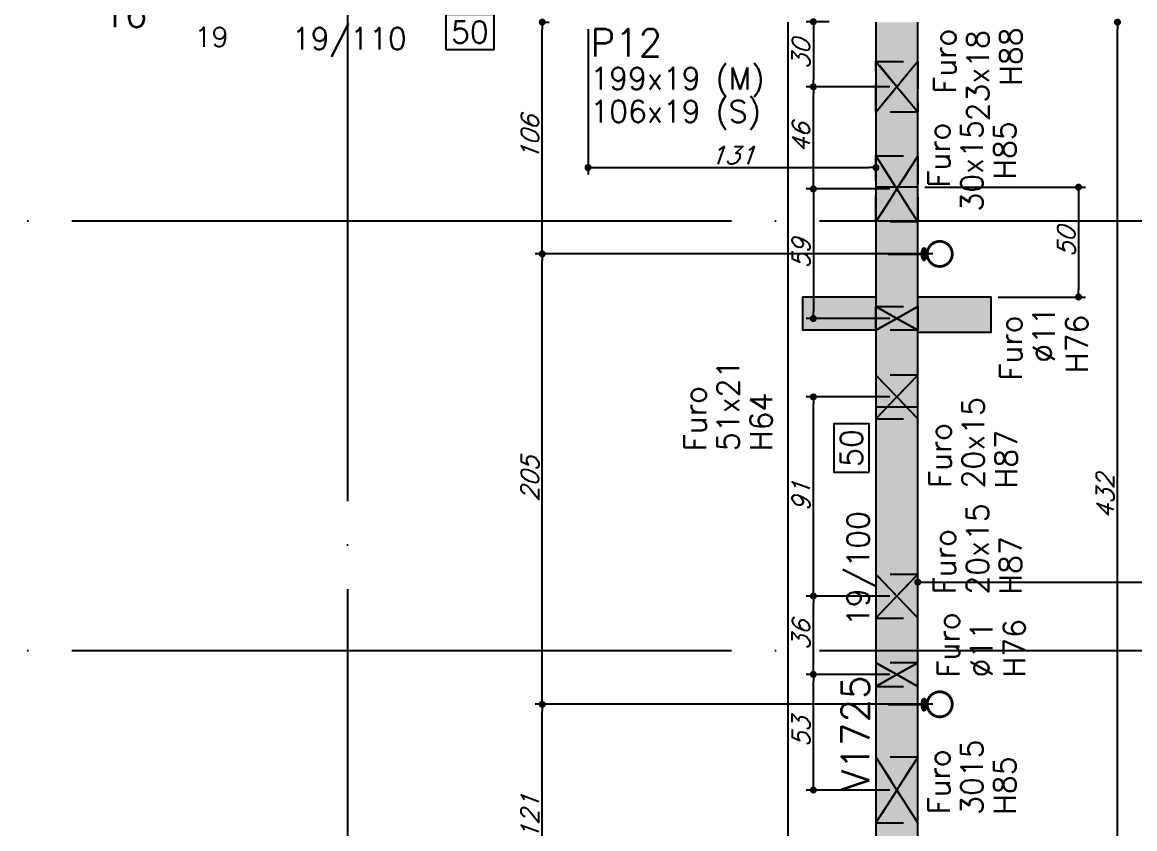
# Model space of a CAD drawing. Header units: millimetres. Extents: x -2368 to 4502, y -2283 to 2217.
# Drawn here: x -1238 to -732, y 278 to 645 of the extents above; entities that cross this region are included whole.
import ezdxf
from ezdxf.enums import TextEntityAlignment as Align

# ---------------------------------------------------------------- set-up
doc = ezdxf.new("R2010")
doc.units = ezdxf.units.MM
doc.header["$LTSCALE"] = 50
doc.linetypes.add('EIXO', pattern=[6.8, 6, -0.4, 0, -0.4])
doc.linetypes.add('HIDDEN', pattern=[0.375, 0.25, -0.125])
for name, color, linetype in [('F-CORTE', 4, 'Continuous'), ('F-COTAS', 106, 'Continuous'), ('F-COTAS ANCORAGEM', 106, 'Continuous'), ('F-COTAS-FUROS VIGA', 50, 'Continuous'), ('F-DESNIVEL-1', 254, 'Continuous'), ('F-EIXO', 12, 'EIXO'), ('F-FURO-PAREDE', 2, 'HIDDEN'), ('F-FURO-PAREDE-TEXTOS', 2, 'Continuous'), ('F-GANCHOS', 4, 'Continuous'), ('F-LAJES', 3, 'Continuous'), ('F-PILARES-DIM', 172, 'Continuous'), ('F-PILARES-NOME', 170, 'Continuous'), ('F-SOLIDO-CORTE', 71, 'Continuous'), ('F-TEXTO', 6, 'Continuous'), ('F-VIGAS', 3, 'Continuous'), ('F-VIGAS-DIM', 2, 'Continuous'), ('F-VIGAS-NOME', 4, 'Continuous')]:
    doc.layers.add(name, color=color, linetype=linetype)
doc.styles.add('CP-TEXT-INCL', font='romans.shx', dxfattribs={"oblique": 20})
doc.styles.add('MCP', font='romans.shx')
doc.styles.add('ROMANS', font='romans.shx')
doc.styles.get("Standard").update_dxf_attribs({"font": 'romans.shx'})
doc.dimstyles.new('CP-COTAS-50', dxfattribs={"dimscale": 0.64, "dimtxt": 12.5, "dimasz": 5, "dimexe": 5, "dimexo": 5, "dimgap": 2.5, "dimtad": 1, "dimdec": 1, "dimdsep": 46, "dimtxsty": 'CP-TEXT-INCL', "dimblk1": 'DOT', "dimblk2": 'DOT', "dimsah": 1, "dimcen": 9, "dimclrd": 256, "dimclre": 256, "dimclrt": 256, "dimadec": 0, "dimazin": 0, "dimtfac": 1, "dimtdec": 1, "dimtmove": 2, "dimatfit": 3, "dimldrblk": 'DOT', "dimfxl": 0, "dimtolj": 1, "dimarcsym": 0})

# ---------------------------------------------------------------- blocks, each defined once
blk = doc.blocks.new('*U5')
at = {"layer": 'F-VIGAS-DIM', "color": 1}
blk.add_lwpolyline([(0, 0), (22, 0), (22, 16), (0, 16)], close=True, dxfattribs=at)
at = {"layer": 'F-VIGAS-DIM', "style": 'MCP'}
blk.add_attdef('DIM', text='', height=10, dxfattribs=at).set_placement((11, 8), align=Align.MIDDLE_CENTER)
blk = doc.blocks.new('*U14')
at = {"layer": 'F-EIXO'}
blk.add_line((0, 0), (4945.5, 0), dxfattribs=at)
at = {"layer": 'F-TEXTO', "style": 'ROMANS'}
blk.add_attdef('EIXO', text='', height=17.5, dxfattribs=at).set_placement((-28.21, 0), align=Align.MIDDLE_CENTER)
blk = doc.blocks.new('*U21')
at = {"layer": 'F-EIXO'}
blk.add_line((0, 0), (0, -2728.58), dxfattribs=at)
at = {"layer": 'F-TEXTO', "style": 'ROMANS'}
blk.add_attdef('EIXO', text='', height=17.5, rotation=360, dxfattribs=at).set_placement((0, 28.21), align=Align.MIDDLE_CENTER)
blk = doc.blocks.new('_DOT')
at = {"color": 0, "linetype": 'ByBlock'}
blk.add_line((-0.5, 0), (-1, 0), dxfattribs=at)
at = {"color": 0, "linetype": 'ByBlock', "const_width": 0.5}
blk.add_lwpolyline([(-0.25, 0, 1), (0.25, 0, 1)], format="xyb", close=True, dxfattribs=at)
blk = doc.blocks.new('*D45')
at = {"layer": 'DEFPOINTS', "color": 0, "transparency": 16777216}
for p in [(-830.5, 390.6), (-390, 390.6), (-390, 390.6)]:
    blk.add_point(p, dxfattribs=at)
at = {"layer": 'F-COTAS', "lineweight": -2, "transparency": 16777216}
blk.add_line((-827.3, 390.6), (-393.2, 390.6), dxfattribs=at)
at = {"layer": 'F-COTAS', "lineweight": -2, "transparency": 16777216, "xscale": 3.2, "yscale": 3.2, "zscale": 3.2, "rotation": 180}
blk.add_blockref('_DOT', (-830.5, 390.6), dxfattribs=at)
at = {"layer": 'F-COTAS', "lineweight": -2, "transparency": 16777216, "xscale": 3.2, "yscale": 3.2, "zscale": 3.2}
blk.add_blockref('_DOT', (-390, 390.6), dxfattribs=at)
at = {"layer": 'F-COTAS', "transparency": 16777216, "insert": (-610.25, 396.2), "char_height": 8, "attachment_point": 5, "style": 'CP-TEXT-INCL'}
blk.add_mtext('\\A1;440.5', dxfattribs=at)
blk = doc.blocks.new('*D78')
at = {"layer": 'DEFPOINTS', "color": 0, "transparency": 16777216}
for p in [(-739.62, 645.5), (-739.62, 645.5), (-739.62, 213.5)]:
    blk.add_point(p, dxfattribs=at)
at = {"layer": 'F-COTAS', "lineweight": -2, "transparency": 16777216}
blk.add_line((-739.62, 216.7), (-739.62, 642.3), dxfattribs=at)
at = {"layer": 'F-COTAS', "lineweight": -2, "transparency": 16777216, "xscale": 3.2, "yscale": 3.2, "zscale": 3.2}
for p, rotation in [((-739.62, 645.5), 90), ((-739.62, 213.5), 270)]:
    blk.add_blockref('_DOT', p, dxfattribs=dict(at, rotation=rotation))
at = {"layer": 'F-COTAS', "transparency": 16777216, "insert": (-745.22, 429.5), "char_height": 8, "attachment_point": 5, "rotation": 90, "style": 'CP-TEXT-INCL'}
blk.add_mtext('\\A1;432', dxfattribs=at)
blk = doc.blocks.new('*D145')
at = {"layer": 'DEFPOINTS', "color": 0, "transparency": 16777216}
for p in [(-980.5, 645.5), (-849.5, 627.53), (-849.5, 579.31)]:
    blk.add_point(p, dxfattribs=at)
at = {"layer": 'F-COTAS', "lineweight": -2, "transparency": 16777216}
for p, q in [((-980.5, 642.3), (-980.5, 576.11)), ((-849.5, 624.33), (-849.5, 576.11)), ((-977.3, 579.31), (-852.7, 579.31))]:
    blk.add_line(p, q, dxfattribs=at)
at = {"layer": 'F-COTAS', "lineweight": -2, "transparency": 16777216, "xscale": 3.2, "yscale": 3.2, "zscale": 3.2, "rotation": 180}
blk.add_blockref('_DOT', (-980.5, 579.31), dxfattribs=at)
at = {"layer": 'F-COTAS', "lineweight": -2, "transparency": 16777216, "xscale": 3.2, "yscale": 3.2, "zscale": 3.2}
blk.add_blockref('_DOT', (-849.5, 579.31), dxfattribs=at)
at = {"layer": 'F-COTAS', "transparency": 16777216, "insert": (-915, 584.91), "char_height": 8, "attachment_point": 5, "style": 'CP-TEXT-INCL'}
blk.add_mtext('\\A1;131', dxfattribs=at)
blk = doc.blocks.new('*D180')
at = {"layer": 'DEFPOINTS', "color": 0, "transparency": 16777216}
for p in [(-830.5, 570.38), (-797.15, 520.38), (-757.35, 520.38)]:
    blk.add_point(p, dxfattribs=at)
at = {"layer": 'F-COTAS', "lineweight": -2, "transparency": 16777216}
for p, q in [((-827.3, 570.38), (-754.15, 570.38)), ((-757.35, 567.18), (-757.35, 523.58)), ((-793.95, 520.38), (-754.15, 520.38))]:
    blk.add_line(p, q, dxfattribs=at)
at = {"layer": 'F-COTAS', "lineweight": -2, "transparency": 16777216, "xscale": 3.2, "yscale": 3.2, "zscale": 3.2}
for p, rotation in [((-757.35, 570.38), 90), ((-757.35, 520.38), 270)]:
    blk.add_blockref('_DOT', p, dxfattribs=dict(at, rotation=rotation))
at = {"layer": 'F-COTAS', "transparency": 16777216, "insert": (-762.95, 545.38), "char_height": 8, "attachment_point": 5, "rotation": 90, "style": 'CP-TEXT-INCL'}
blk.add_mtext('\\A1;50', dxfattribs=at)
blk = doc.blocks.new('*D242')
at = {"layer": 'DEFPOINTS', "color": 0, "transparency": 16777216}
for p in [(-1720.01, 1438), (-1200, 1438), (-1389, -579)]:
    blk.add_point(p, dxfattribs=at)
at = {"layer": 'F-COTAS', "lineweight": -2, "transparency": 16777216}
for p, q in [((-1203.2, 1438), (-1723.21, 1438)), ((-1720.01, -575.8), (-1720.01, 1434.8)), ((-1392.2, -579), (-1723.21, -579))]:
    blk.add_line(p, q, dxfattribs=at)
at = {"layer": 'F-COTAS', "lineweight": -2, "transparency": 16777216, "xscale": 3.2, "yscale": 3.2, "zscale": 3.2}
for p, rotation in [((-1720.01, 1438), 90), ((-1720.01, -579), 270)]:
    blk.add_blockref('_DOT', p, dxfattribs=dict(at, rotation=rotation))
at = {"layer": 'F-COTAS', "transparency": 16777216, "insert": (-1725.61, 429.5), "char_height": 8, "attachment_point": 5, "rotation": 90, "style": 'CP-TEXT-INCL'}
blk.add_mtext('\\A1;2017', dxfattribs=at)
blk = doc.blocks.new('*D406')
at = {"layer": 'DEFPOINTS', "color": 0, "linetype": 'Continuous', "transparency": 16777216}
for p in [(-877.99, 348.6), (-840, 348.6), (-840, 295.98)]:
    blk.add_point(p, dxfattribs=at)
at = {"layer": 'F-COTAS-FUROS VIGA', "linetype": 'Continuous', "lineweight": -2, "transparency": 16777216}
for p, q in [((-843.2, 348.6), (-881.19, 348.6)), ((-877.99, 299.18), (-877.99, 345.4)), ((-843.2, 295.98), (-881.19, 295.98))]:
    blk.add_line(p, q, dxfattribs=at)
at = {"layer": 'F-COTAS-FUROS VIGA', "linetype": 'Continuous', "lineweight": -2, "transparency": 16777216, "xscale": 3.2, "yscale": 3.2, "zscale": 3.2}
for p, rotation in [((-877.99, 348.6), 90), ((-877.99, 295.98), 270)]:
    blk.add_blockref('_DOT', p, dxfattribs=dict(at, rotation=rotation))
at = {"layer": 'F-COTAS-FUROS VIGA', "linetype": 'Continuous', "transparency": 16777216, "insert": (-883.59, 322.29), "char_height": 8, "attachment_point": 5, "rotation": 90, "style": 'CP-TEXT-INCL'}
blk.add_mtext('\\A1;53', dxfattribs=at)
blk = doc.blocks.new('*D407')
at = {"layer": 'DEFPOINTS', "color": 0, "linetype": 'Continuous', "transparency": 16777216}
for p in [(-877.99, 474.9), (-840, 474.9), (-840, 384.26)]:
    blk.add_point(p, dxfattribs=at)
at = {"layer": 'F-COTAS-FUROS VIGA', "linetype": 'Continuous', "lineweight": -2, "transparency": 16777216}
for p, q in [((-843.2, 474.9), (-881.19, 474.9)), ((-877.99, 387.46), (-877.99, 471.7)), ((-843.2, 384.26), (-881.19, 384.26))]:
    blk.add_line(p, q, dxfattribs=at)
at = {"layer": 'F-COTAS-FUROS VIGA', "linetype": 'Continuous', "lineweight": -2, "transparency": 16777216, "xscale": 3.2, "yscale": 3.2, "zscale": 3.2}
for p, rotation in [((-877.99, 474.9), 90), ((-877.99, 384.26), 270)]:
    blk.add_blockref('_DOT', p, dxfattribs=dict(at, rotation=rotation))
at = {"layer": 'F-COTAS-FUROS VIGA', "linetype": 'Continuous', "transparency": 16777216, "insert": (-883.59, 429.58), "char_height": 8, "attachment_point": 5, "rotation": 90, "style": 'CP-TEXT-INCL'}
blk.add_mtext('\\A1;91', dxfattribs=at)
blk = doc.blocks.new('*D448')
at = {"layer": 'DEFPOINTS', "color": 0, "linetype": 'Continuous', "transparency": 16777216}
for p in [(-867.54, 645.67), (-877.99, 616.05), (-840, 616.05)]:
    blk.add_point(p, dxfattribs=at)
at = {"layer": 'F-COTAS-FUROS VIGA', "linetype": 'Continuous', "lineweight": -2, "transparency": 16777216}
for p, q in [((-870.74, 645.67), (-881.19, 645.67)), ((-877.99, 642.47), (-877.99, 619.25)), ((-843.2, 616.05), (-881.19, 616.05))]:
    blk.add_line(p, q, dxfattribs=at)
at = {"layer": 'F-COTAS-FUROS VIGA', "linetype": 'Continuous', "lineweight": -2, "transparency": 16777216, "xscale": 3.2, "yscale": 3.2, "zscale": 3.2}
for p, rotation in [((-877.99, 645.67), 90), ((-877.99, 616.05), 270)]:
    blk.add_blockref('_DOT', p, dxfattribs=dict(at, rotation=rotation))
at = {"layer": 'F-COTAS-FUROS VIGA', "linetype": 'Continuous', "transparency": 16777216, "insert": (-883.59, 630.86), "char_height": 8, "attachment_point": 5, "rotation": 90, "style": 'CP-TEXT-INCL'}
blk.add_mtext('\\A1;30', dxfattribs=at)
blk = doc.blocks.new('*D449')
at = {"layer": 'DEFPOINTS', "color": 0, "linetype": 'Continuous', "transparency": 16777216}
for p in [(-840, 569.57), (-877.99, 510.57), (-840, 510.57)]:
    blk.add_point(p, dxfattribs=at)
at = {"layer": 'F-COTAS-FUROS VIGA', "linetype": 'Continuous', "lineweight": -2, "transparency": 16777216}
for p, q in [((-843.2, 569.57), (-881.19, 569.57)), ((-877.99, 566.37), (-877.99, 513.77)), ((-843.2, 510.57), (-881.19, 510.57))]:
    blk.add_line(p, q, dxfattribs=at)
at = {"layer": 'F-COTAS-FUROS VIGA', "linetype": 'Continuous', "lineweight": -2, "transparency": 16777216, "xscale": 3.2, "yscale": 3.2, "zscale": 3.2}
for p, rotation in [((-877.99, 569.57), 90), ((-877.99, 510.57), 270)]:
    blk.add_blockref('_DOT', p, dxfattribs=dict(at, rotation=rotation))
at = {"layer": 'F-COTAS-FUROS VIGA', "linetype": 'Continuous', "transparency": 16777216, "insert": (-883.59, 540.07), "char_height": 8, "attachment_point": 5, "rotation": 90, "style": 'CP-TEXT-INCL'}
blk.add_mtext('\\A1;59', dxfattribs=at)
blk = doc.blocks.new('*D450')
at = {"layer": 'DEFPOINTS', "color": 0, "linetype": 'Continuous', "transparency": 16777216}
for p in [(-877.99, 384.26), (-840, 384.26), (-840, 348.6)]:
    blk.add_point(p, dxfattribs=at)
at = {"layer": 'F-COTAS-FUROS VIGA', "linetype": 'Continuous', "lineweight": -2, "transparency": 16777216}
for p, q in [((-843.2, 384.26), (-881.19, 384.26)), ((-877.99, 351.8), (-877.99, 381.06)), ((-843.2, 348.6), (-881.19, 348.6))]:
    blk.add_line(p, q, dxfattribs=at)
at = {"layer": 'F-COTAS-FUROS VIGA', "linetype": 'Continuous', "lineweight": -2, "transparency": 16777216, "xscale": 3.2, "yscale": 3.2, "zscale": 3.2}
for p, rotation in [((-877.99, 384.26), 90), ((-877.99, 348.6), 270)]:
    blk.add_blockref('_DOT', p, dxfattribs=dict(at, rotation=rotation))
at = {"layer": 'F-COTAS-FUROS VIGA', "linetype": 'Continuous', "transparency": 16777216, "insert": (-883.59, 366.43), "char_height": 8, "attachment_point": 5, "rotation": 90, "style": 'CP-TEXT-INCL'}
blk.add_mtext('\\A1;36', dxfattribs=at)
blk = doc.blocks.new('*D451')
at = {"layer": 'DEFPOINTS', "color": 0, "linetype": 'Continuous', "transparency": 16777216}
for p in [(-877.99, 616.05), (-840, 616.05), (-840, 569.57)]:
    blk.add_point(p, dxfattribs=at)
at = {"layer": 'F-COTAS-FUROS VIGA', "linetype": 'Continuous', "lineweight": -2, "transparency": 16777216}
for p, q in [((-843.2, 616.05), (-881.19, 616.05)), ((-877.99, 572.77), (-877.99, 612.85)), ((-843.2, 569.57), (-881.19, 569.57))]:
    blk.add_line(p, q, dxfattribs=at)
at = {"layer": 'F-COTAS-FUROS VIGA', "linetype": 'Continuous', "lineweight": -2, "transparency": 16777216, "xscale": 3.2, "yscale": 3.2, "zscale": 3.2}
for p, rotation in [((-877.99, 616.05), 90), ((-877.99, 569.57), 270)]:
    blk.add_blockref('_DOT', p, dxfattribs=dict(at, rotation=rotation))
at = {"layer": 'F-COTAS-FUROS VIGA', "linetype": 'Continuous', "transparency": 16777216, "insert": (-883.59, 592.81), "char_height": 8, "attachment_point": 5, "rotation": 90, "style": 'CP-TEXT-INCL'}
blk.add_mtext('\\A1;46', dxfattribs=at)
blk = doc.blocks.new('PB-ANC_VISTA')
at = {"layer": 'F-GANCHOS'}
h = blk.add_hatch(color=256, dxfattribs=at)
edge = h.paths.add_edge_path()
edge.add_ellipse((0, 0.0049), major_axis=(-0.0142, 0), ratio=0.343552, start_angle=152.7965, end_angle=253.9579, ccw=False)
edge.add_spline(control_points=[(0.0126, 0.0027), (0.0118, 0.0035), (0.0109, 0.0039), (0.0094, 0.0046), (0.0089, 0.0048), (0.0084, 0.0049)], knot_values=[3.709013, 3.709013, 3.709013, 3.709013, 3.826962, 3.826962, 3.975536, 3.975536, 3.975536, 3.975536], degree=3, periodic=0)
edge.add_spline(control_points=[(0.0084, 0.0049), (0.0083, 0.005), (0.0082, 0.005), (0.0075, 0.0052), (0.0068, 0.0054), (0.0054, 0.0056), (0.0046, 0.0057), (0.0025, 0.006), (0.001, 0.006), (-0.0019, 0.006), (-0.0033, 0.0059), (-0.006, 0.0055), (-0.0072, 0.0053), (-0.0083, 0.005), (-0.0084, 0.0049), (-0.0084, 0.0049)], knot_values=[3.975536, 3.975536, 3.975536, 3.975536, 4.020815, 4.020815, 4.214669, 4.214669, 4.408523, 4.408523, 4.746248, 4.746248, 5.083972, 5.083972, 5.421697, 5.421697, 5.450325, 5.450325, 5.450325, 5.450325], degree=3, periodic=0)
edge.add_spline(control_points=[(-0.0084, 0.0049), (-0.009, 0.0047), (-0.0094, 0.0046), (-0.0101, 0.0043), (-0.0109, 0.004), (-0.0119, 0.0031), (-0.0123, 0.0028), (-0.0125, 0.0026)], knot_values=[5.450325, 5.450325, 5.450325, 5.450325, 5.63804, 5.63804, 5.767465, 5.767465, 5.83324, 5.83324, 5.83324, 5.83324], degree=3, periodic=0)
edge.add_ellipse((0, 0.0049), major_axis=(-0.0142, 0), ratio=0.343552, start_angle=286.0421, end_angle=388.2135, ccw=False)
edge.add_arc((0, 0.0406), 0.0312, 262.7795, 270)
edge.add_arc((0, 0.0406), 0.0312, 270, 277.2205)
edge = h.paths.add_edge_path()
edge.add_spline(control_points=[(-0.0084, 0.0049), (-0.0081, 0.0048), (-0.0077, 0.0047), (-0.0062, 0.0044), (-0.0049, 0.0042), (-0.0022, 0.0039), (-0.0008, 0.0039), (0.0023, 0.0039), (0.0039, 0.004), (0.0065, 0.0044), (0.0076, 0.0047), (0.0084, 0.0049)], knot_values=[0.872578, 0.872578, 0.872578, 0.872578, 0.983497, 0.983497, 1.300773, 1.300773, 1.618048, 1.618048, 1.991026, 1.991026, 2.268927, 2.268927, 2.268927, 2.268927], degree=3, periodic=0)
edge.add_spline(control_points=[(0.0084, 0.0049), (0.0089, 0.0048), (0.0094, 0.0046), (0.0109, 0.0039), (0.0118, 0.0035), (0.0126, 0.0027)], knot_values=[3.709013, 3.709013, 3.709013, 3.709013, 3.857587, 3.857587, 3.975536, 3.975536, 3.975536, 3.975536], degree=3, periodic=0)
edge.add_ellipse((0, 0.0049), major_axis=(-0.0142, 0), ratio=0.343552, start_angle=28.2135, end_angle=152.7965, ccw=False)
edge.add_spline(control_points=[(-0.0125, 0.0026), (-0.0123, 0.0028), (-0.0119, 0.0031), (-0.0109, 0.004), (-0.0101, 0.0043), (-0.0094, 0.0046), (-0.009, 0.0047), (-0.0084, 0.0049)], knot_values=[5.450325, 5.450325, 5.450325, 5.450325, 5.5161, 5.5161, 5.645525, 5.645525, 5.83324, 5.83324, 5.83324, 5.83324], degree=3, periodic=0)
blk.add_line((0.0031, 0.0093), (-0.0031, 0.0093), dxfattribs=at)
at = {"layer": 'F-GANCHOS', "const_width": 0.00625}
blk.add_lwpolyline([(-0.0005, 0.0121, -1), (-0.0005, 0.0683, -1)], format="xyb", close=True, dxfattribs=at)
blk.add_lwpolyline([(-0.0005, -0.0757), (-0.0005, 0.0098)], dxfattribs=at)
at = {"layer": 'F-GANCHOS'}
blk.add_ellipse((0, 0.0049), major_axis=(-0.0142, 0), ratio=0.343552, dxfattribs=at)
for points, knots in [([(0.0126, 0.0027), (0.0118, 0.0035), (0.0109, 0.0039), (0.0091, 0.0047), (0.0086, 0.0049), (0.0075, 0.0052), (0.0068, 0.0054), (0.0054, 0.0056), (0.0046, 0.0057), (0.0025, 0.006), (0.001, 0.006), (-0.0019, 0.006), (-0.0033, 0.0059), (-0.006, 0.0055), (-0.0072, 0.0053), (-0.0088, 0.0048), (-0.0094, 0.0046), (-0.0101, 0.0043), (-0.0109, 0.004), (-0.0119, 0.0031), (-0.0123, 0.0028), (-0.0125, 0.0026)], [3.709013, 3.709013, 3.709013, 3.709013, 3.826962, 3.826962, 4.020815, 4.020815, 4.214669, 4.214669, 4.408523, 4.408523, 4.746248, 4.746248, 5.083972, 5.083972, 5.421697, 5.421697, 5.63804, 5.63804, 5.767465, 5.767465, 5.83324, 5.83324, 5.83324, 5.83324]), ([(-0.0084, 0.0049), (-0.0081, 0.0048), (-0.0077, 0.0047), (-0.0062, 0.0044), (-0.0049, 0.0042), (-0.0022, 0.0039), (-0.0008, 0.0039), (0.0023, 0.0039), (0.0039, 0.004), (0.0065, 0.0044), (0.0076, 0.0047), (0.0084, 0.0049)], [0.872578, 0.872578, 0.872578, 0.872578, 0.983497, 0.983497, 1.300773, 1.300773, 1.618048, 1.618048, 1.991026, 1.991026, 2.268927, 2.268927, 2.268927, 2.268927])]:
    blk.add_open_spline(points, degree=3, knots=knots, dxfattribs=at)
blk = doc.blocks.new('*U460')
at = {"layer": 'F-GANCHOS', "xscale": 203.1746031736276, "yscale": 203.1746031736276, "zscale": 203.1746031736276}
blk.add_blockref('PB-ANC_VISTA', (6.25, 187.1), dxfattribs=at)
blk = doc.blocks.new('*D509')
at = {"layer": 'DEFPOINTS', "color": 0, "transparency": 16777216}
for p in [(-1001.34, 335), (-820.5, 335), (-954.45, 213.5)]:
    blk.add_point(p, dxfattribs=at)
at = {"layer": 'F-COTAS ANCORAGEM', "lineweight": -2, "transparency": 16777216}
for p, q in [((-823.7, 335), (-1004.54, 335)), ((-1001.34, 216.7), (-1001.34, 331.8)), ((-957.65, 213.5), (-1004.54, 213.5))]:
    blk.add_line(p, q, dxfattribs=at)
at = {"layer": 'F-COTAS ANCORAGEM', "lineweight": -2, "transparency": 16777216, "xscale": 3.2, "yscale": 3.2, "zscale": 3.2}
for p, rotation in [((-1001.34, 335), 90), ((-1001.34, 213.5), 270)]:
    blk.add_blockref('_DOT', p, dxfattribs=dict(at, rotation=rotation))
at = {"layer": 'F-COTAS ANCORAGEM', "transparency": 16777216, "insert": (-1006.94, 283.63), "char_height": 8, "attachment_point": 5, "rotation": 90, "style": 'CP-TEXT-INCL'}
blk.add_mtext('\\A1;121', dxfattribs=at)
blk = doc.blocks.new('*D510')
at = {"layer": 'DEFPOINTS', "color": 0, "transparency": 16777216}
for p in [(-1001.34, 540), (-820.5, 540), (-820.5, 335)]:
    blk.add_point(p, dxfattribs=at)
at = {"layer": 'F-COTAS ANCORAGEM', "lineweight": -2, "transparency": 16777216}
for p, q in [((-823.7, 540), (-1004.54, 540)), ((-1001.34, 338.2), (-1001.34, 536.8)), ((-823.7, 335), (-1004.54, 335))]:
    blk.add_line(p, q, dxfattribs=at)
at = {"layer": 'F-COTAS ANCORAGEM', "lineweight": -2, "transparency": 16777216, "xscale": 3.2, "yscale": 3.2, "zscale": 3.2}
for p, rotation in [((-1001.34, 540), 90), ((-1001.34, 335), 270)]:
    blk.add_blockref('_DOT', p, dxfattribs=dict(at, rotation=rotation))
at = {"layer": 'F-COTAS ANCORAGEM', "transparency": 16777216, "insert": (-1006.94, 437.5), "char_height": 8, "attachment_point": 5, "rotation": 90, "style": 'CP-TEXT-INCL'}
blk.add_mtext('\\A1;205', dxfattribs=at)
blk = doc.blocks.new('*D511')
at = {"layer": 'DEFPOINTS', "color": 0, "transparency": 16777216}
for p in [(-1005.05, 645.5), (-1001.34, 645.5), (-820.5, 540)]:
    blk.add_point(p, dxfattribs=at)
at = {"layer": 'F-COTAS ANCORAGEM', "lineweight": -2, "transparency": 16777216}
for p, q in [((-1001.85, 645.5), (-998.14, 645.5)), ((-1001.34, 543.2), (-1001.34, 642.3)), ((-823.7, 540), (-1004.54, 540))]:
    blk.add_line(p, q, dxfattribs=at)
at = {"layer": 'F-COTAS ANCORAGEM', "lineweight": -2, "transparency": 16777216, "xscale": 3.2, "yscale": 3.2, "zscale": 3.2}
for p, rotation in [((-1001.34, 645.5), 90), ((-1001.34, 540), 270)]:
    blk.add_blockref('_DOT', p, dxfattribs=dict(at, rotation=rotation))
at = {"layer": 'F-COTAS ANCORAGEM', "transparency": 16777216, "insert": (-1006.94, 592.75), "char_height": 8, "attachment_point": 5, "rotation": 90, "style": 'CP-TEXT-INCL'}
blk.add_mtext('\\A1;106', dxfattribs=at)

msp = doc.modelspace()

# ---------------------------------------------------------------- hatches: boundary and pattern name
at = {"layer": 'F-SOLIDO-CORTE', "linetype": 'Continuous'}
msp.add_hatch(color=256, dxfattribs=at).paths.add_polyline_path([(-849.5, 570.385), (-849.5, 520.385), (-882.85, 520.385), (-882.85, 505.385), (-849.5, 505.385), (-849.5, 470.385), (-830.5, 470.385), (-830.5, 504.385), (-797.15, 504.385), (-797.15, 520.385), (-830.5, 520.385), (-830.5, 570.385)], flags=16)

# ---------------------------------------------------------------- linework, layer by layer
at = {"layer": 'F-CORTE', "linetype": 'Continuous'}
for points in [[(-797.15, 520.385), (-830.5, 520.385), (-830.5, 570.385), (-849.5, 570.385), (-849.5, 520.385), (-882.85, 520.385)], [(-882.85, 505.385), (-849.5, 505.385), (-849.5, 470.385), (-830.5, 470.385), (-830.5, 504.385), (-797.15, 504.385)]]:
    msp.add_lwpolyline(points, dxfattribs=at)
at = {"layer": 'F-DESNIVEL-1', "linetype": 'Continuous'}
for points in [[(-830.5, 213.5), (-830.5, 645.4), (-849.5, 645.4)], [(-830.5, 213.5), (-849.5, 645.4), (-849.5, 213.5)]]:
    msp.add_solid(points, dxfattribs=at)
at = {"layer": 'F-FURO-PAREDE'}
for points in [[(-840, 616.053), (-830.5, 627.572), (-830.5, 604.572), (-840, 616.053), (-830.5, 604.572), (-849.5, 604.572), (-840, 616.053), (-849.5, 604.572), (-849.5, 627.572), (-840, 616.053), (-849.5, 627.572), (-830.5, 627.572), (-840, 616.053)], [(-840, 569.572), (-830.5, 584.572), (-830.5, 554.572), (-840, 569.572), (-830.5, 554.572), (-849.5, 554.572), (-840, 569.572), (-849.5, 554.572), (-849.5, 584.572), (-840, 569.572), (-849.5, 584.572), (-830.5, 584.572), (-840, 569.572)], [(-840, 510.571), (-830.5, 516.071), (-830.5, 505.237), (-840, 510.571), (-830.5, 505.237), (-849.5, 505.237), (-840, 510.571), (-849.5, 505.237), (-849.5, 516.071), (-840, 510.571), (-849.5, 516.071), (-830.5, 516.071), (-840, 510.571)], [(-840, 474.904), (-830.5, 464.904), (-830.5, 484.738), (-840, 474.904), (-830.5, 484.738), (-849.5, 484.738), (-840, 474.904), (-849.5, 484.738), (-849.5, 464.904), (-840, 474.904), (-849.5, 464.904), (-830.5, 464.904), (-840, 474.904)], [(-840, 384.262), (-830.5, 374.262), (-830.5, 394.096), (-840, 384.262), (-830.5, 394.096), (-849.5, 394.096), (-840, 384.262), (-849.5, 394.096), (-849.5, 374.262), (-840, 384.262), (-849.5, 374.262), (-830.5, 374.262), (-840, 384.262)], [(-840, 348.596), (-830.5, 343.096), (-830.5, 353.929), (-840, 348.596), (-830.5, 353.929), (-849.5, 353.929), (-840, 348.596), (-849.5, 353.929), (-849.5, 343.096), (-840, 348.596), (-849.5, 343.096), (-830.5, 343.096), (-840, 348.596)], [(-840, 295.981), (-830.5, 280.981), (-830.5, 310.981), (-840, 295.981), (-830.5, 310.981), (-849.5, 310.981), (-840, 295.981), (-849.5, 310.981), (-849.5, 280.981), (-840, 295.981), (-849.5, 280.981), (-830.5, 280.981), (-840, 295.981)]]:
    msp.add_lwpolyline(points, dxfattribs=at)
at = {"layer": 'F-LAJES', "linetype": 'Continuous'}
msp.add_line((-889.5, 232.5), (-889.5, 645.5), dxfattribs=at)
at = {"layer": 'F-SOLIDO-CORTE'}
msp.add_lwpolyline([(-849.5, 570.384), (-849.5, 520.384), (-882.85, 520.384), (-882.85, 505.384), (-849.5, 505.384), (-849.5, 470.384), (-830.5, 470.384), (-830.5, 504.384), (-797.15, 504.384), (-797.15, 520.384), (-830.5, 520.384), (-830.5, 570.384), (-849.5, 570.384)], dxfattribs=at)
at = {"layer": 'F-VIGAS'}
for points in [[(-849.5, 645.5), (-849.5, 194.5)], [(-830.5, 194.5), (-830.5, 645.5)]]:
    msp.add_lwpolyline(points, dxfattribs=at)

# ---------------------------------------------------------------- block references
at = {"layer": 'F-COTAS', "rotation": 270}
for p in [(-1015.769, 546.146), (-1015.769, 341.146)]:
    msp.add_blockref('*U460', p, dxfattribs=at)
at = {"layer": 'F-EIXO', "linetype": 'Continuous'}
for name, p in [('*U21', (-1090, 1747.82)), ('*U14', (-1895.471, 555)), ('*U14', (-1895.471, 359.5))]:
    msp.add_blockref(name, p, dxfattribs=at)
at = {"layer": 'F-VIGAS-DIM', "linetype": 'Continuous'}
msp.add_blockref('*U5', (-1045.25, 633), dxfattribs=at).add_auto_attribs({'DIM': '50'})
at = {"layer": 'F-VIGAS-DIM', "linetype": 'Continuous', "rotation": 90}
msp.add_blockref('*U5', (-852.625, 440.642), dxfattribs=at).add_auto_attribs({'DIM': '50'})

# ---------------------------------------------------------------- texts
at = {"layer": 'F-FURO-PAREDE-TEXTOS', "linetype": 'Continuous', "style": 'MCP'}
for s, p in [('Furo', (-813.099, 612.923)), ('23x18', (-798.099, 600.31)), ('H88', (-783.099, 616.501)), ('Furo', (-815.824, 570.194)), ('30x15', (-800.824, 559.29)), ('H85', (-785.824, 573.772)), ('%%C11', (-768.126, 490.481)), ('Furo', (-783.126, 482.385)), ('H76', (-753.126, 485.719)), ('51x21', (-911.768, 450.238)), ('Furo', (-926.768, 450.238)), ('H64', (-896.768, 450.238)), ('20x15', (-800.232, 433.251)), ('Furo', (-815.232, 433.495)), ('H87', (-785.232, 433.251)), ('20x15', (-798.278, 384.908)), ('Furo', (-813.278, 385.152)), ('H87', (-783.278, 384.908)), ('Furo', (-811.552, 347.221)), ('H76', (-781.552, 347.221)), ('%%C11', (-796.552, 347.221)), ('3015', (-800.824, 284.672)), ('Furo', (-815.824, 284.916)), ('H85', (-785.824, 284.672))]:
    msp.add_text(s, height=10, rotation=90, dxfattribs=at).set_placement(p)
at = {"layer": 'F-PILARES-DIM', "linetype": 'Continuous', "style": 'MCP'}
msp.add_text('19', height=9, dxfattribs=at).set_placement((-1159.5, 634.25))
at = {"layer": 'F-PILARES-DIM', "linetype": 'Continuous'}
for s, p in [('199x19 (M)', (-979.448, 614.875)), ('106x19 (S)', (-979.448, 599.875))]:
    msp.add_text(s, height=10, dxfattribs=at).set_placement(p)
at = {"layer": 'F-PILARES-NOME', "linetype": 'Continuous', "style": 'MCP'}
for s, p in [('T6', (-1200.073, 643.215)), ('P12', (-979.448, 629.875))]:
    msp.add_text(s, height=12.5, dxfattribs=at).set_placement(p)
at = {"layer": 'F-VIGAS-DIM', "linetype": 'Continuous', "style": 'MCP'}
msp.add_text('19/110', height=10, dxfattribs=at).set_placement((-1115.25, 633))
msp.add_text('19/100', height=10, rotation=90, dxfattribs=at).set_placement((-852.625, 370.642))
at = {"layer": 'F-VIGAS-NOME', "linetype": 'Continuous', "style": 'MCP'}
msp.add_text('V1725', height=12.5, rotation=90, dxfattribs=at).set_placement((-852.625, 295.642))

# ---------------------------------------------------------------- dimensions: what is measured, and where the dimension line sits
at = {"layer": 'F-COTAS'}
for base, p1, p2, angle, picture, middle in [((-1720.011, 1438), (-1389, -579), (-1200, 1438), 90, '*D242', (-1725.611, 429.5)), ((-739.62, 645.5), (-739.62, 213.5), (-739.62, 645.5), 270, '*D78', (-745.22, 429.5)), ((-757.351, 520.384), (-830.5, 570.385), (-797.15, 520.384), 90, '*D180', (-762.951, 545.384)), ((-390, 390.596), (-830.5, 390.596), (-390, 390.596), 180, '*D45', (-610.25, 396.196))]:
    dim = msp.add_linear_dim(base=base, p1=p1, p2=p2, angle=angle, dimstyle='CP-COTAS-50', dxfattribs=at)
    dim.commit()
    dim.dimension.update_dxf_attribs({"geometry": picture, "text_midpoint": middle})
dim = msp.add_linear_dim(base=(-849.5, 579.307), p1=(-980.5, 645.5), p2=(-849.5, 627.531), dimstyle='CP-COTAS-50', dxfattribs=at)
dim.commit()
dim.dimension.update_dxf_attribs({"geometry": '*D145', "text_midpoint": (-915, 584.907)})
at = {"layer": 'F-COTAS ANCORAGEM'}
for base, p1, p2, picture, middle in [((-1001.338096569, 645.5), (-820.5, 540), (-1005.05, 645.5), '*D511', (-1006.938096569, 592.75)), ((-1001.338, 540), (-820.5, 335), (-820.5, 540), '*D510', (-1006.938, 437.5))]:
    dim = msp.add_linear_dim(base=base, p1=p1, p2=p2, angle=90, dimstyle='CP-COTAS-50', override={"dimdec": 0, "dimfxl": 7.5}, dxfattribs=at)
    dim.commit()
    dim.dimension.update_dxf_attribs({"geometry": picture, "text_midpoint": middle})
dim = msp.add_linear_dim(base=(-1001.338096569, 335), p1=(-954.448014285, 213.5), p2=(-820.5, 335), angle=90, dimstyle='CP-COTAS-50', override={"dimdec": 0, "dimfxl": 7.5}, dxfattribs=at)
dim.commit()
dim.dimension.update_dxf_attribs({"geometry": '*D509', "text_midpoint": (-1006.938096569, 283.628667718), "dimtype": 160})
at = {"layer": 'F-COTAS-FUROS VIGA', "linetype": 'Continuous'}
for base, p1, p2, angle, picture, middle in [((-877.99, 616.053), (-867.545, 645.667), (-840, 616.053), 270, '*D448', (-883.59, 630.86)), ((-877.99, 616.053), (-840, 569.572), (-840, 616.053), 90, '*D451', (-883.59, 592.812)), ((-877.99, 510.571), (-840, 569.572), (-840, 510.571), 270, '*D449', (-883.59, 540.071)), ((-877.99, 474.904), (-840, 384.262), (-840, 474.904), 90, '*D407', (-883.59, 429.583)), ((-877.99, 384.262), (-840, 348.596), (-840, 384.262), 90, '*D450', (-883.59, 366.429)), ((-877.99, 348.596), (-840, 295.981), (-840, 348.596), 90, '*D406', (-883.59, 322.289))]:
    dim = msp.add_linear_dim(base=base, p1=p1, p2=p2, angle=angle, dimstyle='CP-COTAS-50', override={"dimdec": 0, "dimfxl": 7.5}, dxfattribs=at)
    dim.commit()
    dim.dimension.update_dxf_attribs({"geometry": picture, "text_midpoint": middle})

doc.saveas('drawing.dxf')
